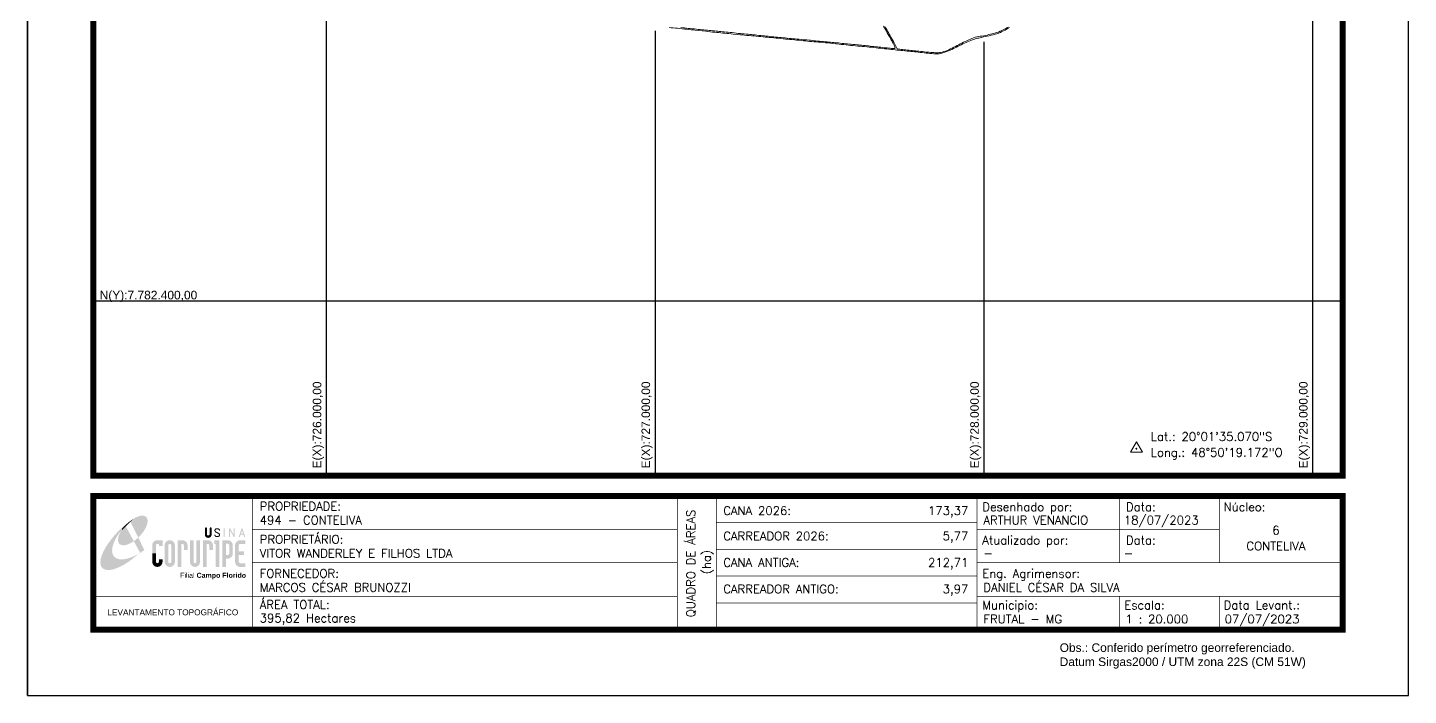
# Model space of a CAD drawing. Header units: millimetres. Extents: x 725091 to 729291, y 7781200 to 7787140.
# Drawn here: x 725091 to 729291, y 7781200 to 7783231 of the extents above; entities that cross this region are included whole.
import ezdxf
from ezdxf.enums import TextEntityAlignment as Align

# ---------------------------------------------------------------- set-up
doc = ezdxf.new("R2010")
doc.units = ezdxf.units.MM
doc.linetypes.add('LIN0', pattern=[0])
for name, color, linetype, lineweight in [('0114000494', 1, 'Continuous', 0), ('0114000494014', 5, 'Continuous', 0), ('0114000494015', 5, 'Continuous', 0)]:
    doc.layers.add(name, color=color, linetype=linetype, lineweight=lineweight)
for name, color, linetype in [('MALHA', 8, 'Continuous'), ('MARGEM', 5, 'Continuous'), ('TEXTO', 7, 'Continuous')]:
    doc.layers.add(name, color=color, linetype=linetype)
doc.styles.add('ARIAL', font='arial.ttf')
doc.styles.add('marcelo', font='arial.ttf')
doc.styles.add('Simplex', font='simplex.shx')
doc.styles.get("Standard").update_dxf_attribs({"font": 'arial.ttf'})

# ---------------------------------------------------------------- blocks, each defined once
blk = doc.blocks.new('A$C78F83FB3')
at = {"layer": 'MARGEM'}
h = blk.add_hatch(color=20, dxfattribs=at)
edge = h.paths.add_edge_path()
edge.add_ellipse((19.49, 23.77), major_axis=(-6.68, -6.67), ratio=0.469426, start_angle=292.73277, end_angle=601.25787)
edge.add_ellipse((22.83, 22.05), major_axis=(12.64, 11.29), ratio=0.457614, start_angle=79.90686, end_angle=107.91393)
edge = h.paths.add_edge_path()
edge.add_ellipse((18.28, 18.7), major_axis=(13.95, 13.59), ratio=0.386848, start_angle=63.96117, end_angle=264.59932)
edge.add_ellipse((22.83, 22.05), major_axis=(12.64, 11.29), ratio=0.457614, start_angle=107.91393, end_angle=245.11815, ccw=False)
edge.add_ellipse((19.49, 23.77), major_axis=(-6.68, -6.67), ratio=0.469426, start_angle=241.25787, end_angle=292.73277, ccw=False)
for color, points in [(20, [(15.46, 26.12), (14.17, 24.81), (14.06, 24.24), (14.39, 23.97), (14.67, 24.54), (19.47, 29.32), (18.48, 28.66), (17.31, 27.78)]), (7, [(58.42, 24.9), (57.9, 24.9), (57.9, 21.73, -0.414214), (57.15, 20.98), (56.84, 20.98, -0.414214), (56.09, 21.73), (56.09, 24.9), (55.57, 24.9), (55.57, 21.73, 0.414214), (56.84, 20.46), (57.15, 20.46, 0.414214), (58.42, 21.73)]), (7, [(61.7, 24.9), (61.23, 24.9, 0.396318), (60.04, 23.78), (60.04, 23.72, 0.151912), (60.39, 22.97), (60.46, 22.92), (62.18, 22), (62.85, 21.83, 0.12407), (62.51, 22.42), (60.75, 23.36, -0.13192), (60.56, 23.77, -0.385578), (61.23, 24.37), (61.7, 24.37, -0.414214), (62.37, 23.7), (62.89, 23.7, 0.414214)]), (7, [(62.37, 23.7), (62.89, 23.7, 0.414214), (61.7, 24.9), (61.23, 24.9, 0.396318), (60.04, 23.78), (60.04, 23.72, 0.151912), (60.39, 22.97), (60.46, 22.92), (62.18, 22), (62.18, 22, -0.131921), (62.37, 21.59, -0.385578), (61.7, 20.98), (61.23, 20.98, -0.414214), (60.56, 21.65), (60.04, 21.65, 0.414214), (61.23, 20.46), (61.7, 20.46, 0.402546), (62.89, 21.61, 0.165292), (62.51, 22.42), (60.75, 23.36, -0.13192), (60.56, 23.77, -0.385578), (61.23, 24.37), (61.7, 24.37, -0.414214)]), (7, [(30.97, 12.46), (29.13, 12.46), (29.13, 8.21, 1), (34.29, 8.21), (34.29, 9.41), (32.45, 9.41), (32.45, 8.21, -1), (30.97, 8.21)])]:
    blk.add_hatch(color=color, dxfattribs=at).paths.add_polyline_path(points)
h = blk.add_hatch(color=7, dxfattribs=at)
h.paths.add_polyline_path([(65.24, 24.9), (64.72, 24.9), (64.72, 20.46), (65.24, 20.46)])
h.paths.add_polyline_path([(67.38, 20.46), (67.9, 20.46), (67.9, 23.74), (69.74, 20.46), (70.23, 20.46), (70.23, 24.9), (69.71, 24.9), (69.71, 21.58), (67.85, 24.9), (67.38, 24.9)])
h.paths.add_polyline_path([(72.17, 20.46), (72.72, 20.46), (73.14, 21.73), (74.49, 21.73), (74.9, 20.46), (75.45, 20.46), (74, 24.9), (73.62, 24.9)])
h.paths.add_polyline_path([(73.81, 23.8), (74.32, 22.25), (73.31, 22.25)], flags=16)
h = blk.add_hatch(color=7, dxfattribs=at)
h.paths.add_polyline_path([(31.71, 18.93, 0.414214), (29.13, 16.35), (29.13, 12.46), (30.97, 12.46), (30.97, 16.35, -0.414214), (31.71, 17.09), (32.45, 17.09), (32.45, 16.02), (34.29, 16.02), (34.29, 18.93)])
h.paths.add_polyline_path([(44.15, 17.09, -0.414214), (44.89, 16.35), (44.89, 14.1), (46.72, 14.1), (46.72, 16.17, 0.433937), (44.15, 18.93), (41.77, 18.93), (41.77, 12.46), (43.61, 12.46), (43.61, 17.09)])
h.paths.add_polyline_path([(43.61, 12.46), (41.77, 12.46), (41.77, 5.62), (43.61, 5.62)])
h.paths.add_polyline_path([(47.92, 12.46), (49.75, 12.46), (49.75, 18.93), (47.92, 18.93)])
h.paths.add_polyline_path([(52.91, 18.93), (51.08, 18.93), (51.08, 12.46), (52.91, 12.46)])
h.paths.add_polyline_path([(51.08, 8.12, -1), (49.75, 8.12), (49.75, 12.46), (47.92, 12.46), (47.92, 8.12, 1), (52.91, 8.12), (52.91, 12.46), (51.08, 12.46)])
h.paths.add_polyline_path([(54.41, 12.46), (56.25, 12.46), (56.25, 17.09), (56.79, 17.09, -0.414214), (57.53, 16.35), (57.53, 14.1), (59.36, 14.1), (59.36, 16.17, 0.433937), (56.79, 18.93), (54.41, 18.93)])
h.paths.add_polyline_path([(56.25, 12.46), (54.41, 12.46), (54.41, 5.62), (56.25, 5.62)])
h.paths.add_polyline_path([(60.73, 12.46), (62.58, 12.46), (62.58, 18.93), (60.02, 18.93), (60.02, 17.08), (60.73, 17.08)])
h.paths.add_polyline_path([(62.58, 12.46), (60.73, 12.46), (60.73, 5.62), (62.58, 5.62)])
h.paths.add_polyline_path([(64.06, 12.46), (65.82, 12.46), (65.82, 17.17), (66.66, 17.17, -0.450417), (67.48, 16.25), (67.48, 12.46), (69.24, 12.46, 0.002307), (69.24, 12.48, 0.005282), (69.23, 12.54, -0.000938), (69.23, 12.53), (69.23, 16.17, 0.433937), (66.66, 18.93), (64.06, 18.93)])
h.paths.add_polyline_path([(64.06, 5.62), (65.82, 5.62), (65.82, 9.77), (66.66, 9.77, 0.426056), (69.24, 12.46), (67.48, 12.46), (67.48, 12.45, -0.450417), (66.66, 11.53), (65.82, 11.53), (65.82, 12.46), (64.06, 12.46)])
h.paths.add_polyline_path([(70.37, 12.46), (74.87, 12.46), (74.87, 13.44), (72.21, 13.44), (72.21, 16.35, -0.414214), (72.95, 17.09), (75.38, 17.09), (75.38, 18.93), (72.95, 18.93, 0.414214), (70.37, 16.35)])
h.paths.add_polyline_path([(72.21, 11.62), (74.87, 11.62), (74.87, 12.46), (70.37, 12.46), (70.37, 8.21, 0.414214), (72.95, 5.62), (75.38, 5.62), (75.38, 7.47), (72.95, 7.47, -0.414214), (72.21, 8.21)])
h = blk.add_hatch(color=7, dxfattribs=at)
h.paths.add_polyline_path([(35.29, 16.35), (35.29, 8.21, 1), (40.46, 8.21, 0.016978), (40.45, 8.38), (40.45, 16.17, 0.433937), (37.88, 18.93), (37.87, 18.93, 0.41391)])
h.paths.add_polyline_path([(38.62, 16.35), (38.62, 8.21, -1), (37.13, 8.21), (37.13, 16.35, -1)], flags=16)
at = {"layer": 'MARGEM', "color": 7}
blk.add_lwpolyline([(58.42, 24.9), (57.9, 24.9), (57.9, 21.73, -0.414214), (57.15, 20.98), (56.84, 20.98, -0.414214), (56.09, 21.73), (56.09, 24.9), (55.57, 24.9), (55.57, 21.73, 0.414214), (56.84, 20.46), (57.15, 20.46, 0.414214), (58.42, 21.73), (58.42, 24.9)], format="xyb", close=True, dxfattribs=at)
at = {"layer": 'MARGEM', "color": 252, "insert": (43.05, 2.72), "char_height": 2.5, "attachment_point": 1, "style": 'ARIAL'}
blk.add_mtext_dynamic_manual_height_columns('Filial {\\fArial|b1|i0|c0|p34;Campo Florido}', width=33.0271, gutter_width=2.46, heights=[2.95], dxfattribs=at)

msp = doc.modelspace()

# ---------------------------------------------------------------- linework, layer by layer
at = {"layer": '0114000494', "linetype": 'Continuous'}
msp.add_lwpolyline([(728077.9, 7783231.7), (728073.7, 7783229.1), (728069.2, 7783226.5), (728064.6, 7783223.9), (728059.9, 7783221.3), (728055.1, 7783218.9), (728050.2, 7783216.6), (728045.1, 7783214.5), (728039.7, 7783212.5), (728034.1, 7783210.8), (728028.3, 7783209.1), (728022.4, 7783207.7), (728016.5, 7783206.4), (728010.6, 7783205.2), (728004.8, 7783204), (727999.2, 7783202.7), (727993.9, 7783201.5), (727989.2, 7783200.5), (727984.3, 7783199.5), (727980.9, 7783199.3), (727977.5, 7783198.4), (727973.9, 7783196.9), (727969.6, 7783195.3), (727965.1, 7783193.8), (727960.4, 7783192), (727955.5, 7783190.1), (727950.7, 7783188.1), (727945.9, 7783186.1), (727941, 7783183.9), (727936.1, 7783181.6), (727931.3, 7783179.2), (727926.7, 7783176.8), (727922, 7783174.4), (727917.3, 7783172), (727912.4, 7783169.6), (727907.6, 7783167.2), (727902.8, 7783164.8), (727897.8, 7783162.5), (727892.8, 7783160.2), (727887.4, 7783158.1), (727881.6, 7783156), (727875.4, 7783154.2), (727869.4, 7783152.7), (727864, 7783151.8), (727858.9, 7783151.4), (727853.5, 7783151.3), (727847.5, 7783151.6), (727841.5, 7783152), (727835.8, 7783152.5), (727830.1, 7783153.1), (727824.4, 7783153.8), (727818.3, 7783154.5), (727812.1, 7783155.2), (727806.1, 7783155.9), (727800.4, 7783156.6), (727794.8, 7783157.2), (727789.4, 7783157.8), (727783.9, 7783158.4), (727778.4, 7783158.9), (727772.6, 7783159.4), (727766.4, 7783160), (727760.1, 7783160.5), (727753.9, 7783161.1), (727747.8, 7783161.7), (727741.6, 7783162.3), (727735.8, 7783163), (727730, 7783163.5), (727724, 7783164.1), (727717.8, 7783164.8), (727711.3, 7783165.5), (727704.7, 7783166.2), (727698.2, 7783167), (727691.8, 7783167.7), (727685.4, 7783168.4), (727678.9, 7783169.1), (727672.1, 7783169.7), (727665.3, 7783170.4), (727658.4, 7783171.2), (727651.4, 7783171.9), (727644.3, 7783172.6), (727637.2, 7783173.3), (727630.3, 7783173.9), (727623.5, 7783174.5), (727616.6, 7783175.1), (727609.6, 7783175.7), (727602.5, 7783176.4), (727595.3, 7783177.1), (727588.2, 7783177.9), (727581, 7783178.7), (727573.8, 7783179.4), (727566.5, 7783180.1), (727559.6, 7783180.9), (727539.9, 7783182.9), (727533.2, 7783183.6), (727526.1, 7783184.4), (727518.6, 7783185.1), (727511.1, 7783185.8), (727503.8, 7783186.5), (727496.7, 7783187.1), (727489.8, 7783187.6), (727483, 7783188.1), (727476.3, 7783188.6), (727470, 7783189.2), (727463.8, 7783190), (727457.5, 7783190.7), (727451.1, 7783191.4), (727444.2, 7783192.1), (727437.2, 7783192.7), (727430.3, 7783193.4), (727423.6, 7783194), (727417, 7783194.6), (727410.3, 7783195.2), (727403.4, 7783195.7), (727396.3, 7783196.4), (727389.1, 7783197.1), (727381.9, 7783197.8), (727374.8, 7783198.6), (727367.8, 7783199.3), (727360.8, 7783199.9), (727354, 7783200.6), (727347.4, 7783201.2), (727341.2, 7783201.8), (727335, 7783202.5), (727328.6, 7783203), (727322, 7783203.7), (727315.1, 7783204.3), (727307.9, 7783205), (727300.7, 7783205.7), (727293.5, 7783206.4), (727286.4, 7783207), (727279.4, 7783207.6), (727272.4, 7783208.3), (727265.5, 7783209), (727258.7, 7783209.7), (727251.7, 7783210.4), (727237.8, 7783211.6), (727231, 7783212.3), (727224.5, 7783212.9), (727218.1, 7783213.5), (727211.9, 7783214), (727205.7, 7783214.5), (727199.6, 7783215.2), (727193.7, 7783215.9), (727187.8, 7783216.5), (727181.7, 7783217.1), (727174.9, 7783217.8), (727167.8, 7783218.5), (727160.7, 7783219.3), (727153.9, 7783220.1), (727122.3, 7783223.4), (727115.7, 7783224), (727109.3, 7783224.7), (727102.7, 7783225.3), (727096, 7783226), (727089.1, 7783226.9), (727082.2, 7783227.6), (727075.1, 7783228.4), (727068.2, 7783229.1), (727061.7, 7783229.8), (727055.4, 7783230.4), (727049.1, 7783231), (727042.5, 7783231.7)], dxfattribs=at)
at = {"layer": '0114000494014', "linetype": 'ByBlock', "elevation": 563.3}
msp.add_lwpolyline([(727699.9, 7783233.7), (727702.3, 7783229.6), (727704.7, 7783225.3), (727707.2, 7783220.7), (727709.9, 7783216.1), (727712.5, 7783211.3), (727715, 7783206.6), (727717.5, 7783202), (727719.9, 7783197.7), (727722.3, 7783193.5), (727724.7, 7783189), (727727.1, 7783184.7), (727729.5, 7783180.4), (727731.2, 7783177.1), (727732.4, 7783174.6), (727733.4, 7783172.4), (727734.3, 7783170.3), (727735.4, 7783168.3), (727736.2, 7783166.8), (727738.8, 7783166.2), (727741.5, 7783165.7), (727744.5, 7783165.2), (727748.1, 7783164.8), (727748.1, 7783164.8), (727752.6, 7783164.3), (727757.6, 7783163.8), (727762.6, 7783163.3), (727767.5, 7783162.8), (727772.5, 7783162.2), (727777.5, 7783161.8), (727782.2, 7783161.3), (727786.9, 7783160.8), (727791.8, 7783160.4), (727797.1, 7783159.9), (727802.5, 7783159.3), (727807.9, 7783158.6), (727813.4, 7783158.1), (727818.9, 7783157.5), (727824.4, 7783156.9), (727829.3, 7783156.6), (727834, 7783156.2), (727838.6, 7783155.8), (727843.5, 7783155.4), (727848.3, 7783155), (727852.6, 7783154.6), (727857.1, 7783154.5), (727861, 7783154.7), (727864.9, 7783155), (727869, 7783155.7), (727873.6, 7783156.8), (727878.5, 7783158.1), (727883.6, 7783159.7), (727888.7, 7783161.6), (727893.8, 7783163.8), (727898.9, 7783166.4), (727903.9, 7783168.9), (727909, 7783171.4), (727914, 7783173.9), (727918.8, 7783176.5), (727923.6, 7783178.9), (727928.4, 7783181.4), (727933.2, 7783184), (727938.2, 7783186.5), (727943.5, 7783189), (727948.7, 7783191.3), (727953.9, 7783193.7), (727959, 7783196), (727963.9, 7783198.1), (727968.7, 7783200), (727973.4, 7783201.8), (727978.4, 7783203.3), (727983.7, 7783204.5), (727989.1, 7783204.9), (727994.4, 7783205.4), (727999.6, 7783206.2), (728004.7, 7783207.3), (728009.9, 7783208.6), (728015, 7783209.9), (728020.1, 7783211), (728025.1, 7783212.3), (728030.1, 7783213.6), (728035, 7783214.9), (728039.8, 7783216.2), (728044.4, 7783217.8), (728049.4, 7783219.9), (728054.4, 7783222.3), (728059, 7783224.6), (728063.2, 7783226.8), (728067, 7783228.9), (728070.4, 7783230.9), (728073.5, 7783233)], dxfattribs=at)
at = {"layer": '0114000494015', "linetype": 'ByBlock', "elevation": 570.4}
msp.add_lwpolyline([(727694.9, 7783235.6), (727697.6, 7783230.7), (727700.5, 7783225.6), (727703.4, 7783220.4), (727706.2, 7783215.3), (727709.1, 7783210.2), (727712, 7783205.4), (727714.8, 7783200.6), (727717.4, 7783195.9), (727720, 7783191.3), (727722.2, 7783187.2), (727724.1, 7783183.6), (727725.9, 7783180.3), (727727.3, 7783177.5), (727728.3, 7783175.2), (727729, 7783173.1), (727730.2, 7783169.2), (727728.5, 7783167.8), (727725.9, 7783167.9), (727722.7, 7783168), (727719.3, 7783168.1), (727715.2, 7783168.5), (727710.6, 7783168.8), (727706, 7783169.2), (727701.5, 7783169.6), (727696.7, 7783170.1), (727691.8, 7783170.7), (727686.8, 7783171.3), (727681.8, 7783171.8), (727676.7, 7783172.3), (727671.1, 7783173), (727665.3, 7783173.6), (727659.7, 7783174.2), (727654.3, 7783174.8), (727649.2, 7783175.4), (727644, 7783175.9), (727638.7, 7783176.4), (727633.7, 7783176.8), (727628.9, 7783177.3), (727624.1, 7783177.8), (727619.1, 7783178.4), (727613.7, 7783178.9), (727608.2, 7783179.4), (727602.6, 7783180), (727596.8, 7783180.5), (727591.1, 7783181), (727585.4, 7783181.5), (727579.9, 7783182.2), (727574.4, 7783182.7), (727568.9, 7783183.3), (727563.4, 7783183.9), (727558, 7783184.4), (727552.9, 7783184.9), (727548.1, 7783185.3), (727543.5, 7783185.6), (727538.8, 7783186.1), (727533.7, 7783186.6), (727528.4, 7783187.1), (727523, 7783187.7), (727517.4, 7783188.2), (727511.7, 7783188.7), (727506, 7783189.2), (727500, 7783189.7), (727494, 7783190.2), (727488.4, 7783190.7), (727483.2, 7783191.4), (727478, 7783192), (727472.9, 7783192.6), (727467.6, 7783193.1), (727462, 7783193.6), (727456.1, 7783194), (727450.2, 7783194.4), (727444.2, 7783195), (727438, 7783195.6), (727431.7, 7783196.2), (727425.6, 7783196.7), (727419.7, 7783197.3), (727414, 7783197.9), (727408.2, 7783198.5), (727402.2, 7783199.1), (727396.1, 7783199.6), (727390, 7783200.2), (727383.8, 7783200.7), (727377.7, 7783201.3), (727371.9, 7783201.8), (727366.3, 7783202.3), (727360.8, 7783202.8), (727355.3, 7783203.5), (727349.5, 7783204.1), (727343.8, 7783204.7), (727338.1, 7783205.3), (727332.7, 7783205.9), (727327.3, 7783206.5), (727321.6, 7783207.1), (727315.8, 7783207.6), (727309.9, 7783208.1), (727304, 7783208.7), (727298.5, 7783209.3), (727293.4, 7783209.8), (727288.2, 7783210.3), (727282.7, 7783210.8), (727276.9, 7783211.3), (727271.1, 7783211.8), (727265.2, 7783212.4), (727259.3, 7783213), (727253, 7783213.7), (727246.7, 7783214.4), (727240.5, 7783215.2), (727234.4, 7783215.9), (727228.2, 7783216.6), (727222.1, 7783217.2), (727215.9, 7783217.8), (727209.9, 7783218.3), (727204.6, 7783218.7), (727199.8, 7783219.1), (727195.3, 7783219.6), (727190.8, 7783220.1), (727185.8, 7783220.6), (727180.5, 7783221.1), (727175, 7783221.7), (727169.8, 7783222.2), (727164.7, 7783222.7), (727159.7, 7783223.3), (727154.2, 7783223.8), (727148.6, 7783224.4), (727142.8, 7783224.9), (727137.2, 7783225.5), (727131.5, 7783225.9), (727125.6, 7783226.5), (727119.5, 7783227), (727113.4, 7783227.5), (727107.2, 7783228.1), (727101.1, 7783228.8), (727095.5, 7783229.4), (727089.9, 7783230.1), (727084.1, 7783230.8), (727078.2, 7783231.5)], dxfattribs=at)
at = {"layer": 'MALHA', "elevation": 572.7}
for points in [[(729000, 7785264.6), (729000, 7782612), (729000, 7781868.6)], [(726000, 7783822.1), (726000, 7782612), (726000, 7781868.6)], [(727000, 7783221.2), (727000, 7782612), (727000, 7781868.6)], [(728000, 7783187.5), (728000, 7782612), (728000, 7781868.6)], [(725291.4, 7782400), (729091.4, 7782400)]]:
    msp.add_lwpolyline(points, dxfattribs=at)
at = {"layer": 'MARGEM', "color": 174, "linetype": 'LIN0'}
msp.add_line((725091.4, 7781199.8, 572.7), (725091.4, 7787139.8, 572.7), dxfattribs=at)
at = {"layer": 'MARGEM', "color": 174, "linetype": 'LIN0', "elevation": 572.7, "flags": 128}
msp.add_lwpolyline([(729291.4, 7781199.8), (729291.4, 7787139.8), (725091.4, 7787139.8), (725091.4, 7781199.8)], close=True, dxfattribs=at)
at = {"layer": 'MARGEM', "color": 174, "linetype": 'LIN0', "const_width": 18.2, "elevation": 572.7, "flags": 128}
for points in [[(729091.4, 7781868.6), (729091.4, 7786939.8), (725291.4, 7786939.8), (725291.4, 7781868.6)], [(725291.4, 7781806.4), (729091.4, 7781806.4), (729091.4, 7781399.8), (725291.4, 7781399.8)]]:
    msp.add_lwpolyline(points, close=True, dxfattribs=at)
at = {"layer": 'MARGEM', "color": 174, "linetype": 'LIN0', "elevation": 572.7, "flags": 128}
for points, const_width in [([(725774.5, 7781806.4), (725774.5, 7781399.8)], 2.02), ([(725774.5, 7781806.4), (725774.5, 7781403.5)], 2), ([(727067.6, 7781806.4), (727067.6, 7781404.8)], 2.02), ([(727186.1, 7781806.4), (727186.1, 7781404.8)], 2.02), ([(727979.4, 7781806.4), (727979.4, 7781404.8)], 2.02), ([(728413.3, 7781603.1), (728413.3, 7781806.4)], 2.02), ([(728716.8, 7781603.1), (728716.8, 7781806.4)], 2.02), ([(727186.1, 7781725.1), (727979.4, 7781725.1)], 2.02), ([(725774.5, 7781704.8), (727067.6, 7781704.8)], 2.02), ([(727979.4, 7781704.8), (728716.8, 7781704.8)], 2.02), ([(727186.1, 7781643.8), (727979.4, 7781643.8)], 2.02), ([(725774.5, 7781603.1), (727067.6, 7781603.1)], 2.02), ([(727979.4, 7781603.1), (729091.7, 7781603.1)], 2.02), ([(727186.1, 7781562.5), (727979.4, 7781562.5)], 2.02), ([(725291.4, 7781501.5), (727067.6, 7781501.5)], 2.02), ([(727186.1, 7781481.1), (727979.4, 7781481.1)], 2.02), ([(727979.4, 7781501.5), (729091.5, 7781501.5)], 2.02), ([(728413.3, 7781501.5), (728413.3, 7781400.7)], 2.02), ([(728716.8, 7781501.5), (728716.8, 7781400.7)], 2.02)]:
    msp.add_lwpolyline(points, dxfattribs=dict(at, const_width=const_width))
at = {"layer": 'TEXTO', "color": 7, "lineweight": 9, "elevation": 572.7, "flags": 128}
msp.add_lwpolyline([(728445.9, 7781939.8), (728482.1, 7781939.8), (728464, 7781971.1)], close=True, dxfattribs=at)
at = {"layer": 'TEXTO', "color": 7, "lineweight": 9, "const_width": 2.83, "elevation": 572.7, "flags": 128}
msp.add_lwpolyline([(728462.6, 7781950.2, -1), (728465.4, 7781950.2, -1)], format="xyb", close=True, dxfattribs=at)

# ---------------------------------------------------------------- block references
at = {"layer": 'MARGEM', "linetype": 'ByBlock', "xscale": 6.116010859387615, "yscale": 6.116010859387615, "zscale": 6.116010859387615}
msp.add_blockref('A$C78F83FB3', (725292.1, 7781556.1, 572.7), dxfattribs=at)

# ---------------------------------------------------------------- texts
at = {"layer": 'MALHA'}
msp.add_text('N(Y):7.782.400,00', height=26, dxfattribs=at).set_placement((725310.6, 7782396.8, 572.7), align=Align.BOTTOM_LEFT)
for s, p in [('E(X):726.000,00', (725992.5, 7781890.3, 572.7)), ('E(X):727.000,00', (726992.5, 7781890.3, 572.7)), ('E(X):728.000,00', (727992.5, 7781890.3, 572.7)), ('E(X):729.000,00', (728992.5, 7781890.3, 572.7))]:
    msp.add_text(s, height=26, rotation=90, dxfattribs=at).set_placement(p, align=Align.BOTTOM_LEFT)
at = {"layer": 'MARGEM', "color": 7, "linetype": 'Continuous', "lineweight": 9}
for s, style, p in [('PROPRIEDADE:', 'Simplex', (725797.4, 7781788.2, 572.7)), ('Desenhado por:', 'Simplex', (727995.2, 7781786.2, 572.7)), ('Data:', 'Simplex', (728432.4, 7781786.2, 572.7)), ('Núcleo:', 'Simplex', (728729.5, 7781786.2, 572.7)), ('PROPRIETÁRIO:', 'Simplex', (725797.4, 7781687.4, 572.7)), ('Atualizado por:', 'Simplex', (727995.2, 7781685, 572.7)), ('Data:', 'Simplex', (728432.4, 7781685, 572.7)), ('FORNECEDOR:', 'Simplex', (725797.4, 7781583.7, 572.7)), ('Eng. Agrimensor:', 'Simplex', (727995.2, 7781583.7, 572.7)), ('ÁREA TOTAL:', 'Simplex', (725797.4, 7781489, 572.7)), ('Municipio:', 'Simplex', (727995.2, 7781487.5, 572.7)), ('Escala:', 'Simplex', (728427.3, 7781487.5, 572.7)), ('Data Levant.:', 'Simplex', (728729.5, 7781487.5, 572.7)), ('Obs.: Conferido perímetro georreferenciado.', 'marcelo', (728230.7, 7781358.1, 572.7)), ('Datum Sirgas2000 / UTM zona 22S (CM 51W)', 'marcelo', (728230.7, 7781315.1, 572.7))]:
    msp.add_text(s, height=26, dxfattribs=dict(at, style=style)).set_placement(p, align=Align.TOP_LEFT)
at = {"layer": 'MARGEM', "color": 7, "linetype": 'Continuous', "style": 'Simplex'}
for s, p in [('QUADRO DE ÁREAS', (727108.7, 7781601.2, 572.7)), ('(ha)', (727156.2, 7781605.2, 572.7))]:
    msp.add_text(s, height=26, rotation=90, dxfattribs=at).set_placement(p, align=Align.MIDDLE_CENTER)
for s, p in [('CANA 2026:', (727207.3, 7781774.7, 572.7)), ('494 - CONTELIVA', (725797.4, 7781745.8, 572.7)), ('ARTHUR VENANCIO', (727998.6, 7781745.8, 572.7)), ('18/07/2023', (728425.9, 7781745.8, 572.7)), ('CARREADOR 2026:', (727207.3, 7781697.7, 572.7)), ('VITOR WANDERLEY E FILHOS LTDA', (725797.4, 7781645, 572.7)), ('CANA ANTIGA:', (727207.3, 7781617.1, 572.7)), ('-', (727998.6, 7781645, 572.7)), ('-', (728425.9, 7781645, 572.7)), ('MARCOS CÉSAR BRUNOZZI', (725797.4, 7781541.3, 572.7)), ('CARREADOR ANTIGO:', (727207.3, 7781536.6, 572.7)), ('DANIEL CÉSAR DA SILVA', (727998.6, 7781541.3, 572.7)), ('395,82 Hectares', (725797.4, 7781448, 572.7)), ('FRUTAL - MG', (727998.6, 7781445.1, 572.7)), ('1 : 20.000', (728430.6, 7781445.1, 572.7)), ('07/07/2023', (728732.8, 7781445.1, 572.7))]:
    msp.add_text(s, height=26, dxfattribs=at).set_placement(p, align=Align.TOP_LEFT)
for s, p in [('173,37', (727952.8, 7781774.7, 572.7)), ('5,77', (727952.8, 7781697.7, 572.7)), ('212,71', (727952.8, 7781617.1, 572.7)), ('3,97', (727952.8, 7781536.6, 572.7))]:
    msp.add_text(s, height=26, dxfattribs=at).set_placement(p, align=Align.TOP_RIGHT)
for s, p in [('6', (728888.4, 7781702.1, 572.7)), ('CONTELIVA', (728888.4, 7781654.1, 572.7))]:
    msp.add_text(s, height=26, dxfattribs=at).set_placement(p, align=Align.MIDDLE_CENTER)
at = {"layer": 'MARGEM', "color": 7, "linetype": 'ByBlock'}
msp.add_text('LEVANTAMENTO TOPOGRÁFICO', height=18, dxfattribs=at).set_placement((725533, 7781452.5, 572.7), align=Align.MIDDLE_CENTER)
at = {"layer": 'TEXTO', "linetype": 'ByBlock', "style": 'Simplex'}
for s, p in [('Lat.: 20°01\'35.070"S', (728507.6, 7781974.2, 1886.2)), ('Long.: 48°50\'19.172"O', (728507.6, 7781925.9, 1886.2))]:
    msp.add_text(s, height=26, dxfattribs=at).set_placement(p)

doc.saveas('drawing.dxf')
